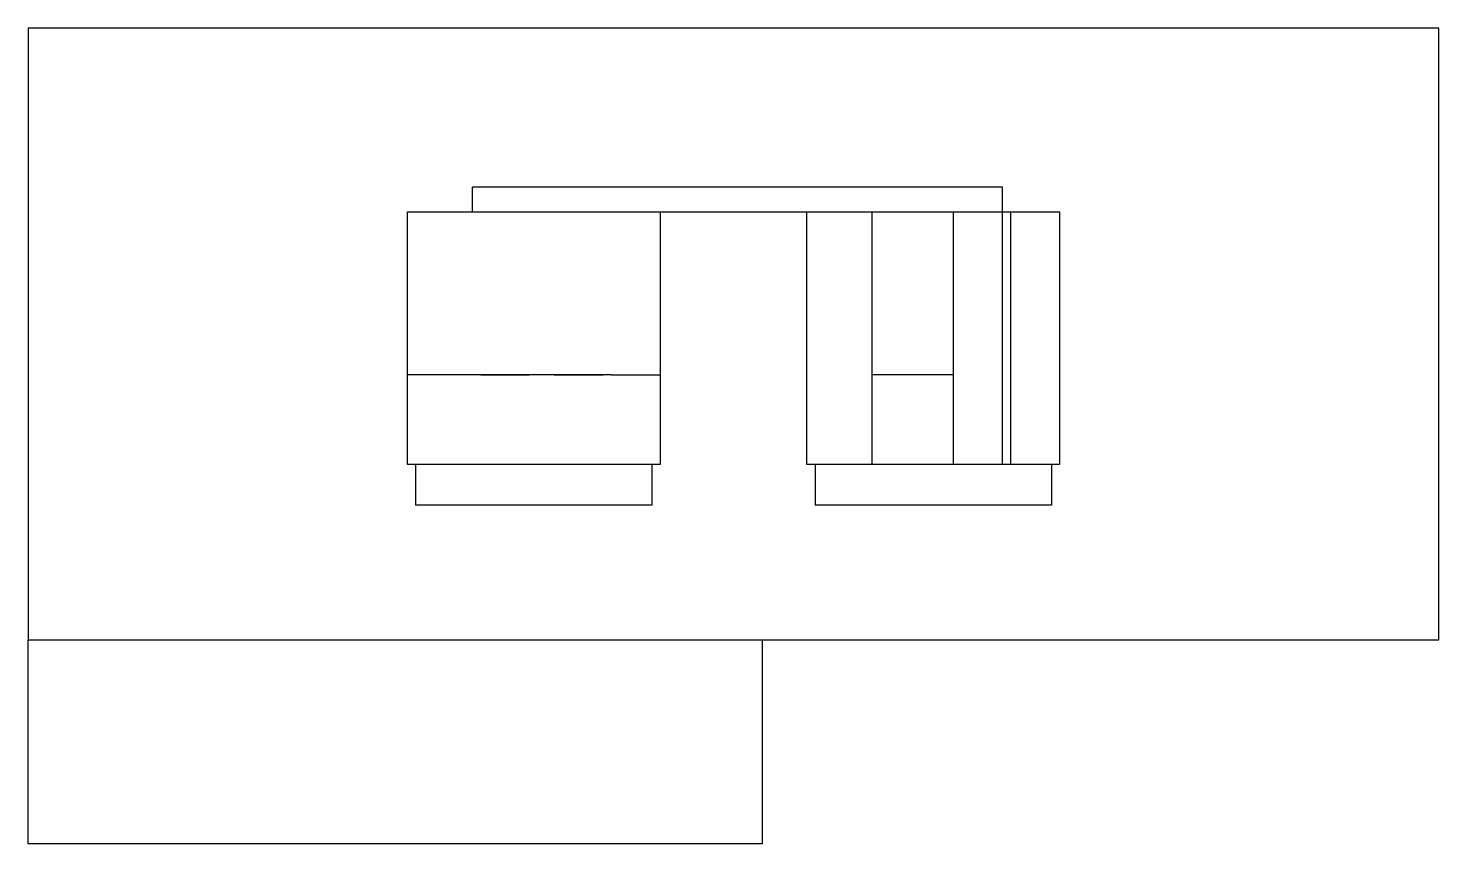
# Model space of a CAD drawing. Header units: millimetres. Extents: x 1627 to 1800, y 2100 to 2200.
import ezdxf

# ---------------------------------------------------------------- set-up
doc = ezdxf.new("R2010")
doc.units = ezdxf.units.MM

msp = doc.modelspace()

# ---------------------------------------------------------------- linework, layer by layer
for p, q in [((1800, 2200), (1627, 2200)), ((1627, 2200), (1627, 2125)), ((1800, 2125), (1800, 2200)), ((1746.5, 2180.5), (1681.5, 2180.5)), ((1681.5, 2177.5), (1681.5, 2180.5)), ((1746.5, 2146.5), (1746.5, 2180.5)), ((1673.5, 2177.5), (1704.5, 2177.5)), ((1673.5, 2146.5), (1673.5, 2177.5)), ((1704.5, 2177.5), (1704.5, 2146.5)), ((1704.5, 2177.5), (1722.5, 2177.5)), ((1722.5, 2177.5), (1753.5, 2177.5)), ((1722.5, 2146.5), (1722.5, 2177.5)), ((1730.5, 2146.5), (1730.5, 2177.5)), ((1740.5, 2146.5), (1740.5, 2177.5)), ((1747.5, 2146.5), (1747.5, 2177.5)), ((1753.5, 2177.5), (1753.5, 2146.5)), ((1682.5, 2157.5), (1673.5, 2157.5)), ((1691.5, 2157.5), (1681.5, 2157.5)), ((1682.5, 2157.5), (1688.5, 2157.5)), ((1698.5, 2157.5), (1688.5, 2157.5)), ((1691.5, 2157.5), (1697.5, 2157.5)), ((1698.5, 2157.5), (1704.5, 2157.5)), ((1740.5, 2157.5), (1730.5, 2157.5)), ((1704.5, 2146.5), (1673.5, 2146.5)), ((1674.5, 2146.5), (1674.5, 2141.5)), ((1703.5, 2146.5), (1703.5, 2141.5)), ((1753.5, 2146.5), (1722.5, 2146.5)), ((1723.5, 2146.5), (1723.5, 2141.5)), ((1752.5, 2146.5), (1752.5, 2141.5)), ((1703.5, 2141.5), (1674.5, 2141.5)), ((1752.5, 2141.5), (1723.5, 2141.5)), ((1627, 2125), (1800, 2125))]:
    msp.add_line(p, q)
msp.add_lwpolyline([(1627, 2125), (1717, 2125), (1717, 2100), (1627, 2100)], close=True)

doc.saveas('drawing.dxf')
